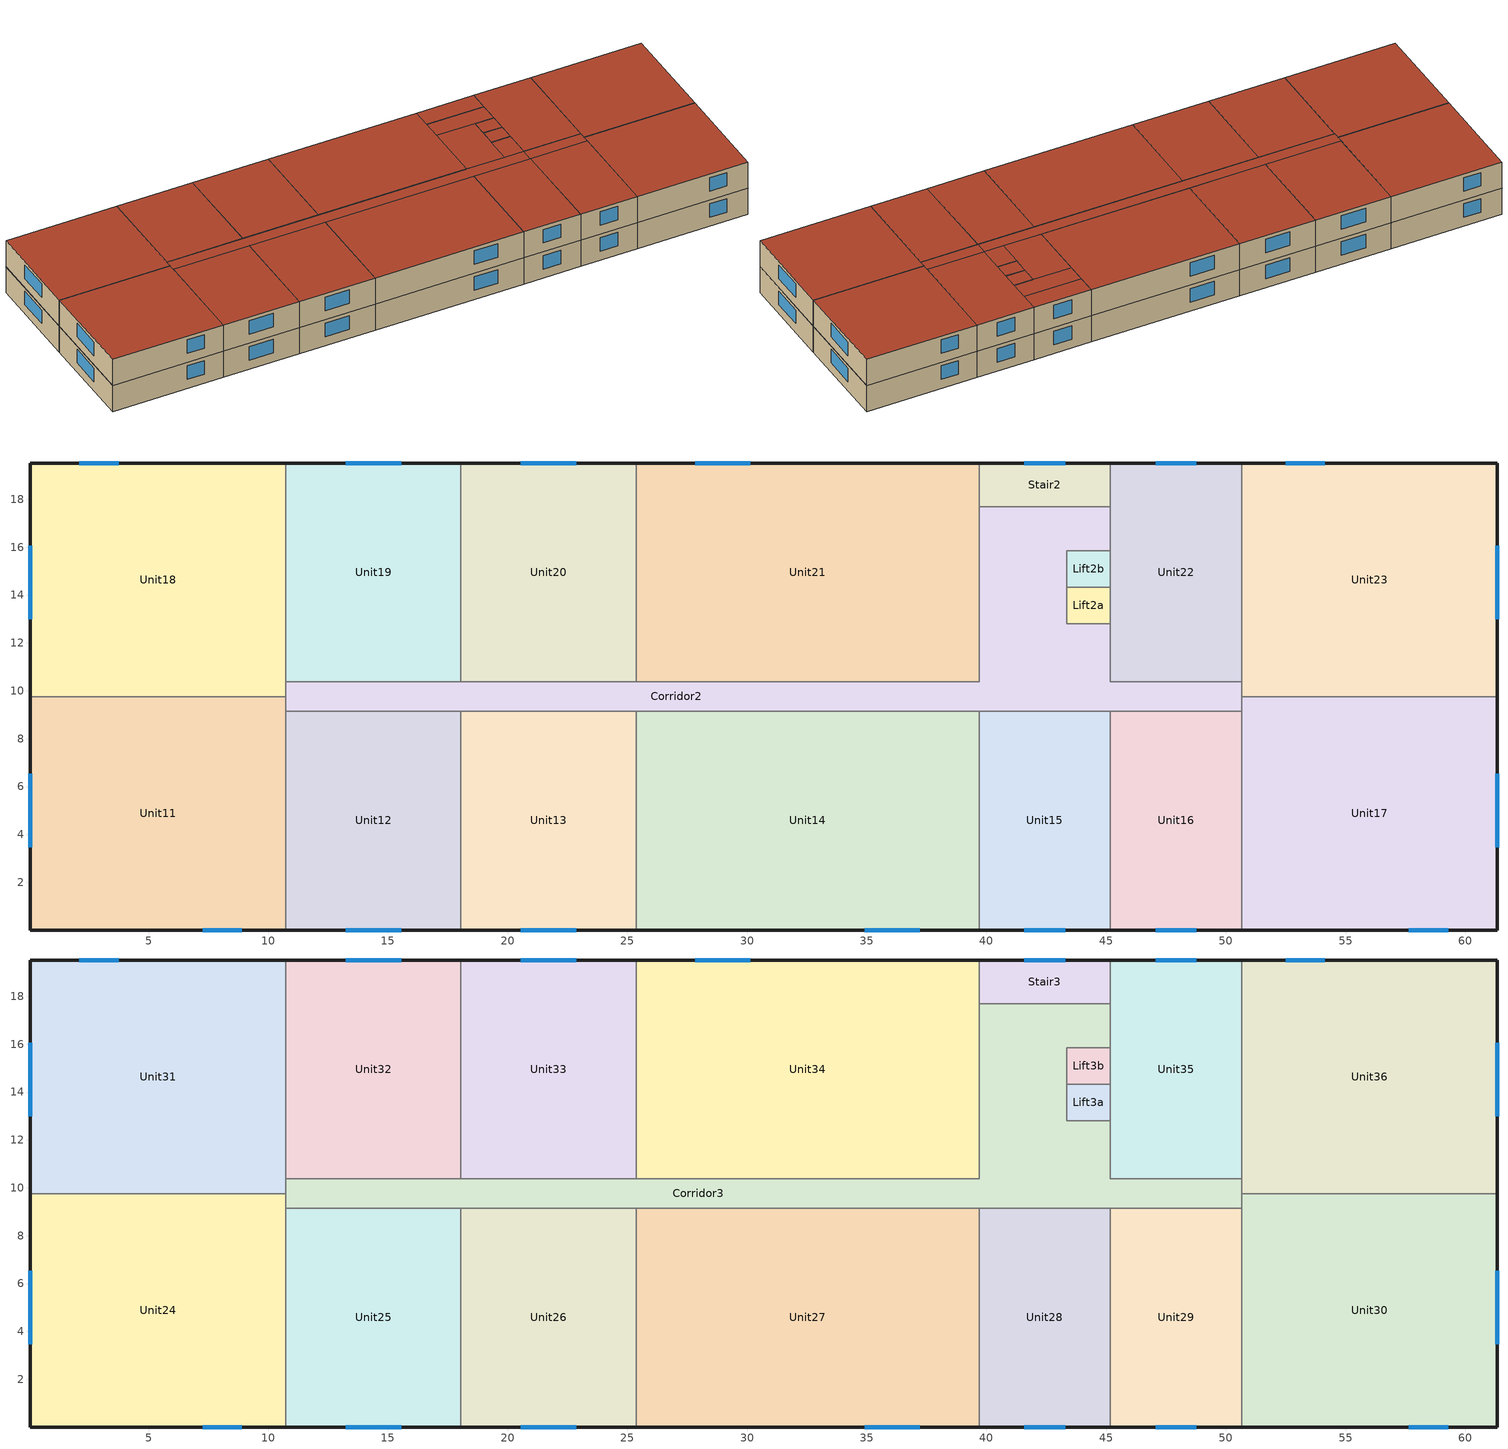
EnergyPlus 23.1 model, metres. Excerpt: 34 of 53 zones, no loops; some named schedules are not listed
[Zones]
Corridor2
 wall adiabatic (Res_Int_Wall): 45.17,12.81 43.35,12.81 43.35,14.33 43.35,15.86 45.17,15.86 z2.74:5.49
 ceiling to Corridor3 (Res_Int_Ceiling): 45.17,9.15 50.66,9.15 50.66,10.37 45.17,10.37 z5.49; 43.35,9.15 45.17,9.15 45.17,12.81 43.35,12.81 z5.49; 39.69,10.37 43.35,10.37 43.35,15.86 39.69,15.86 z5.49; 10.73,9.15 43.35,9.15 43.35,10.37 10.73,10.37 z5.49; 39.69,15.86 45.17,15.86 45.17,17.69 39.69,17.69 z5.49
Lift2a
 wall adiabatic (Res_Int_Wall): 45.17,14.33 43.35,14.33 43.35,12.81 45.17,12.81 z2.74:5.49
 ceiling to Lift3a (Res_Int_Ceiling): 43.35,12.81 45.17,12.81 45.17,14.33 43.35,14.33 z5.49
Lift2b
 wall adiabatic (Res_Int_Wall): 45.17,15.86 43.35,15.86 43.35,14.33 45.17,14.33 z2.74:5.49
 ceiling to Lift3b (Res_Int_Ceiling): 43.35,14.33 45.17,14.33 45.17,15.86 43.35,15.86 z5.49
Stair2
 wall outside (Res_Ext_Wall): 45.17,19.52 39.69,19.52 z2.74:5.49
 wall to Corridor2 (Res_Int_Wall): 39.69,17.69 45.17,17.69 z2.74:5.49
 window (Res_Ext_Win): 43.28,19.52 41.58,19.52 z3.68:5.1
 ceiling to Stair3 (Res_Int_Ceiling): 39.69,17.69 45.17,17.69 45.17,19.52 39.69,19.52 z5.49
Unit11
 wall outside (Res_Ext_Wall): 0.06,9.76 0.06,0.01 10.73,0.01 z2.74:5.49
 wall to Corridor2 (Res_Int_Wall): 10.73,9.15 10.73,9.76 z2.74:5.49
 wall adiabatic (Res_Int_Wall): 10.73,9.76 0.06,9.76 / 10.73,0.01 10.73,9.15 z2.74:5.49
 window (Res_Ext_Win): 0.06,6.52 0.06,3.46 z3.68:5.1
 window x2 (Res_Ext_Win): 7.26,0.01 8.9,0.01 z3.68:5.1
 ceiling to Unit24 (Res_Int_Ceiling): 0.06,0.01 10.73,0.01 10.73,9.76 0.06,9.76 z5.49
Unit12
 wall outside (Res_Ext_Wall): 10.73,0.01 18.05,0.01 z2.74:5.49
 wall adiabatic (Res_Int_Wall): 18.05,0.01 18.05,9.15 / 10.73,9.15 10.73,0.01 z2.74:5.49
 wall to Corridor2 (Res_Int_Wall): 18.05,9.15 10.73,9.15 z2.74:5.49
 window (Res_Ext_Win): 13.23,0.01 15.55,0.01 z3.68:5.1
 ceiling to Unit25 (Res_Int_Ceiling): 10.73,0.01 18.05,0.01 18.05,9.15 10.73,9.15 z5.49
Unit13
 wall outside (Res_Ext_Wall): 18.05,0.01 25.36,0.01 z2.74:5.49
 wall adiabatic (Res_Int_Wall): 25.36,0.01 25.36,9.15 / 18.05,9.15 18.05,0.01 z2.74:5.49
 wall to Corridor2 (Res_Int_Wall): 25.36,9.15 18.05,9.15 z2.74:5.49
 window (Res_Ext_Win): 20.54,0.01 22.86,0.01 z3.68:5.1
 ceiling to Unit26 (Res_Int_Ceiling): 18.05,0.01 25.36,0.01 25.36,9.15 18.05,9.15 z5.49
Unit14
 wall outside (Res_Ext_Wall): 25.36,0.01 39.69,0.01 z2.74:5.49
 wall adiabatic (Res_Int_Wall): 39.69,0.01 39.69,9.15 / 25.36,9.15 25.36,0.01 z2.74:5.49
 wall to Corridor2 (Res_Int_Wall): 39.69,9.15 25.36,9.15 z2.74:5.49
 window x2 (Res_Ext_Win): 34.92,0.01 37.21,0.01 z3.68:5.1
 ceiling to Unit27 (Res_Int_Ceiling): 25.36,0.01 39.69,0.01 39.69,9.15 25.36,9.15 z5.49
Unit15
 wall outside (Res_Ext_Wall): 39.69,0.01 45.17,0.01 z2.74:5.49
 wall adiabatic (Res_Int_Wall): 45.17,0.01 45.17,9.15 / 39.69,9.15 39.69,0.01 z2.74:5.49
 wall to Corridor2 (Res_Int_Wall): 45.17,9.15 39.69,9.15 z2.74:5.49
 window (Res_Ext_Win): 41.58,0.01 43.28,0.01 z3.68:5.1
 ceiling to Unit28 (Res_Int_Ceiling): 39.69,0.01 45.17,0.01 45.17,9.15 39.69,9.15 z5.49
Unit16
 wall outside (Res_Ext_Wall): 45.17,0.01 50.66,0.01 z2.74:5.49
 wall adiabatic (Res_Int_Wall): 50.66,0.01 50.66,9.15 / 45.17,9.15 45.17,0.01 z2.74:5.49
 wall to Corridor2 (Res_Int_Wall): 50.66,9.15 45.17,9.15 z2.74:5.49
 window (Res_Ext_Win): 47.06,0.01 48.77,0.01 z3.68:5.1
 ceiling to Unit29 (Res_Int_Ceiling): 45.17,0.01 50.66,0.01 50.66,9.15 45.17,9.15 z5.49
Unit17
 wall outside (Res_Ext_Wall): 50.66,0.01 61.33,0.01 61.33,9.76 z2.74:5.49
 wall adiabatic (Res_Int_Wall): 61.33,9.76 50.66,9.76 / 50.66,9.15 50.66,0.01 z2.74:5.49
 wall to Corridor2 (Res_Int_Wall): 50.66,9.76 50.66,9.15 z2.74:5.49
 window (Res_Ext_Win): 61.33,3.46 61.33,6.52 z3.68:5.1
 window x2 (Res_Ext_Win): 57.64,0.01 59.28,0.01 z3.68:5.1
 ceiling to Unit30 (Res_Int_Ceiling): 50.66,0.01 61.33,0.01 61.33,9.76 50.66,9.76 z5.49
Unit18
 wall outside (Res_Ext_Wall): 10.73,19.52 0.06,19.52 0.06,9.76 z2.74:5.49
 wall adiabatic (Res_Int_Wall): 10.73,10.37 10.73,19.52 / 0.06,9.76 10.73,9.76 z2.74:5.49
 wall to Corridor2 (Res_Int_Wall): 10.73,9.76 10.73,10.37 z2.74:5.49
 window x2 (Res_Ext_Win): 3.76,19.52 2.11,19.52 z3.68:5.1
 window (Res_Ext_Win): 0.06,16.06 0.06,13 z3.68:5.1
 ceiling to Unit31 (Res_Int_Ceiling): 0.06,9.76 10.73,9.76 10.73,19.52 0.06,19.52 z5.49
Unit19
 wall outside (Res_Ext_Wall): 18.05,19.52 10.73,19.52 z2.74:5.49
 wall adiabatic (Res_Int_Wall): 18.05,10.37 18.05,19.52 / 10.73,19.52 10.73,10.37 z2.74:5.49
 wall to Corridor2 (Res_Int_Wall): 10.73,10.37 18.05,10.37 z2.74:5.49
 window (Res_Ext_Win): 15.55,19.52 13.23,19.52 z3.68:5.1
 ceiling to Unit32 (Res_Int_Ceiling): 10.73,10.37 18.05,10.37 18.05,19.52 10.73,19.52 z5.49
Unit20
 wall outside (Res_Ext_Wall): 25.36,19.52 18.05,19.52 z2.74:5.49
 wall adiabatic (Res_Int_Wall): 25.36,10.37 25.36,19.52 / 18.05,19.52 18.05,10.37 z2.74:5.49
 wall to Corridor2 (Res_Int_Wall): 18.05,10.37 25.36,10.37 z2.74:5.49
 window (Res_Ext_Win): 22.86,19.52 20.54,19.52 z3.68:5.1
 ceiling to Unit33 (Res_Int_Ceiling): 18.05,10.37 25.36,10.37 25.36,19.52 18.05,19.52 z5.49
Unit21
 wall outside (Res_Ext_Wall): 39.69,19.52 25.36,19.52 z2.74:5.49
 wall to Corridor2 (Res_Int_Wall): 25.36,10.37 39.69,10.37 39.69,17.69 z2.74:5.49
 wall to Stair2 (Res_Int_Wall): 39.69,17.69 39.69,19.52 z2.74:5.49
 wall adiabatic (Res_Int_Wall): 25.36,19.52 25.36,10.37 z2.74:5.49
 window x2 (Res_Ext_Win): 30.13,19.52 27.84,19.52 z3.68:5.1
 ceiling to Unit34 (Res_Int_Ceiling): 25.36,10.37 39.69,10.37 39.69,19.52 25.36,19.52 z5.49
Unit22
 wall outside (Res_Ext_Wall): 50.66,19.52 45.17,19.52 z2.74:5.49
 wall adiabatic (Res_Int_Wall): 50.66,10.37 50.66,19.52 z2.74:5.49
 wall to Stair2 (Res_Int_Wall): 45.17,19.52 45.17,17.69 z2.74:5.49
 wall to Corridor2 (Res_Int_Wall): 45.17,17.69 45.17,15.86 / 45.17,12.81 45.17,10.37 50.66,10.37 z2.74:5.49
 wall to Lift2b (Res_Int_Wall): 45.17,15.86 45.17,14.33 z2.74:5.49
 wall to Lift2a (Res_Int_Wall): 45.17,14.33 45.17,12.81 z2.74:5.49
 window (Res_Ext_Win): 48.77,19.52 47.06,19.52 z3.68:5.1
 ceiling to Unit35 (Res_Int_Ceiling): 45.17,10.37 50.66,10.37 50.66,19.52 45.17,19.52 z5.49
Unit23
 wall outside (Res_Ext_Wall): 61.33,9.76 61.33,19.52 50.66,19.52 z2.74:5.49
 wall adiabatic (Res_Int_Wall): 50.66,19.52 50.66,10.37 / 50.66,9.76 61.33,9.76 z2.74:5.49
 wall to Corridor2 (Res_Int_Wall): 50.66,10.37 50.66,9.76 z2.74:5.49
 window (Res_Ext_Win): 61.33,13 61.33,16.06 z3.68:5.1
 window x2 (Res_Ext_Win): 54.14,19.52 52.49,19.52 z3.68:5.1
 ceiling to Unit36 (Res_Int_Ceiling): 50.66,9.76 61.33,9.76 61.33,19.52 50.66,19.52 z5.49
Corridor3
 wall adiabatic (Res_Int_Wall): 45.17,12.81 43.35,12.81 43.35,14.33 43.35,15.86 45.17,15.86 z5.49:8.23
 roof outside (Res_Ext_Roof_IEAD): 45.17,9.15 50.66,9.15 50.66,10.37 45.17,10.37 z8.23; 43.35,10.37 45.17,10.37 45.17,12.81 43.35,12.81 z8.23; 39.69,10.37 43.35,10.37 43.35,15.86 39.69,15.86 z8.23; 39.69,15.86 45.17,15.86 45.17,17.69 39.69,17.69 z8.23; 10.73,9.15 45.17,9.15 45.17,10.37 10.73,10.37 z8.23
Lift3a
 wall adiabatic (Res_Int_Wall): 45.17,14.33 43.35,14.33 43.35,12.81 45.17,12.81 z5.49:8.23
 roof outside (Res_Ext_Roof_IEAD): 43.35,12.81 45.17,12.81 45.17,14.33 43.35,14.33 z8.23
Lift3b
 wall adiabatic (Res_Int_Wall): 45.17,15.86 43.35,15.86 43.35,14.33 45.17,14.33 z5.49:8.23
 roof outside (Res_Ext_Roof_IEAD): 43.35,14.33 45.17,14.33 45.17,15.86 43.35,15.86 z8.23
Stair3
 wall outside (Res_Ext_Wall): 45.17,19.52 39.69,19.52 z5.49:8.23
 wall to Corridor3 (Res_Int_Wall): 39.69,17.69 45.17,17.69 z5.49:8.23
 window (Res_Ext_Win): 43.28,19.52 41.58,19.52 z6.43:7.85
 roof outside (Res_Ext_Roof_IEAD): 39.69,17.69 45.17,17.69 45.17,19.52 39.69,19.52 z8.23
Unit24
 wall outside (Res_Ext_Wall): 0.06,9.76 0.06,0.01 10.73,0.01 z5.49:8.23
 wall to Corridor3 (Res_Int_Wall): 10.73,9.15 10.73,9.76 z5.49:8.23
 wall adiabatic (Res_Int_Wall): 10.73,9.76 0.06,9.76 / 10.73,0.01 10.73,9.15 z5.49:8.23
 window (Res_Ext_Win): 0.06,6.52 0.06,3.46 z6.43:7.85
 window x2 (Res_Ext_Win): 7.26,0.01 8.9,0.01 z6.43:7.85
 roof outside (Res_Ext_Roof_IEAD): 0.06,0.01 10.73,0.01 10.73,9.76 0.06,9.76 z8.23
Unit25
 wall outside (Res_Ext_Wall): 10.73,0.01 18.05,0.01 z5.49:8.23
 wall adiabatic (Res_Int_Wall): 18.05,0.01 18.05,9.15 / 10.73,9.15 10.73,0.01 z5.49:8.23
 wall to Corridor3 (Res_Int_Wall): 18.05,9.15 10.73,9.15 z5.49:8.23
 window (Res_Ext_Win): 13.23,0.01 15.55,0.01 z6.43:7.85
 roof outside (Res_Ext_Roof_IEAD): 10.73,0.01 18.05,0.01 18.05,9.15 10.73,9.15 z8.23
Unit26
 wall outside (Res_Ext_Wall): 18.05,0.01 25.36,0.01 z5.49:8.23
 wall adiabatic (Res_Int_Wall): 25.36,0.01 25.36,9.15 / 18.05,9.15 18.05,0.01 z5.49:8.23
 wall to Corridor3 (Res_Int_Wall): 25.36,9.15 18.05,9.15 z5.49:8.23
 window (Res_Ext_Win): 20.54,0.01 22.86,0.01 z6.43:7.85
 roof outside (Res_Ext_Roof_IEAD): 18.05,0.01 25.36,0.01 25.36,9.15 18.05,9.15 z8.23
Unit27
 wall outside (Res_Ext_Wall): 25.36,0.01 39.69,0.01 z5.49:8.23
 wall adiabatic (Res_Int_Wall): 39.69,0.01 39.69,9.15 / 25.36,9.15 25.36,0.01 z5.49:8.23
 wall to Corridor3 (Res_Int_Wall): 39.69,9.15 25.36,9.15 z5.49:8.23
 window x2 (Res_Ext_Win): 34.92,0.01 37.21,0.01 z6.43:7.85
 roof outside (Res_Ext_Roof_IEAD): 25.36,0.01 39.69,0.01 39.69,9.15 25.36,9.15 z8.23
Unit28
 wall outside (Res_Ext_Wall): 39.69,0.01 45.17,0.01 z5.49:8.23
 wall adiabatic (Res_Int_Wall): 45.17,0.01 45.17,9.15 / 39.69,9.15 39.69,0.01 z5.49:8.23
 wall to Corridor3 (Res_Int_Wall): 45.17,9.15 39.69,9.15 z5.49:8.23
 window (Res_Ext_Win): 41.58,0.01 43.28,0.01 z6.43:7.85
 roof outside (Res_Ext_Roof_IEAD): 39.69,0.01 45.17,0.01 45.17,9.15 39.69,9.15 z8.23
Unit29
 wall outside (Res_Ext_Wall): 45.17,0.01 50.66,0.01 z5.49:8.23
 wall adiabatic (Res_Int_Wall): 50.66,0.01 50.66,9.15 / 45.17,9.15 45.17,0.01 z5.49:8.23
 wall to Corridor3 (Res_Int_Wall): 50.66,9.15 45.17,9.15 z5.49:8.23
 window (Res_Ext_Win): 47.06,0.01 48.77,0.01 z6.43:7.85
 roof outside (Res_Ext_Roof_IEAD): 45.17,0.01 50.66,0.01 50.66,9.15 45.17,9.15 z8.23
Unit30
 wall outside (Res_Ext_Wall): 50.66,0.01 61.33,0.01 61.33,9.76 z5.49:8.23
 wall adiabatic (Res_Int_Wall): 61.33,9.76 50.66,9.76 / 50.66,9.15 50.66,0.01 z5.49:8.23
 wall to Corridor3 (Res_Int_Wall): 50.66,9.76 50.66,9.15 z5.49:8.23
 window (Res_Ext_Win): 61.33,3.46 61.33,6.52 z6.43:7.85
 window x2 (Res_Ext_Win): 57.64,0.01 59.28,0.01 z6.43:7.85
 roof outside (Res_Ext_Roof_IEAD): 50.66,0.01 61.33,0.01 61.33,9.76 50.66,9.76 z8.23
Unit31
 wall outside (Res_Ext_Wall): 10.73,19.52 0.06,19.52 0.06,9.76 z5.49:8.23
 wall adiabatic (Res_Int_Wall): 10.73,10.37 10.73,19.52 / 0.06,9.76 10.73,9.76 z5.49:8.23
 wall to Corridor3 (Res_Int_Wall): 10.73,9.76 10.73,10.37 z5.49:8.23
 window x2 (Res_Ext_Win): 3.76,19.52 2.11,19.52 z6.43:7.85
 window (Res_Ext_Win): 0.06,16.06 0.06,13 z6.43:7.85
 roof outside (Res_Ext_Roof_IEAD): 0.06,9.76 10.73,9.76 10.73,19.52 0.06,19.52 z8.23
Unit32
 wall outside (Res_Ext_Wall): 18.05,19.52 10.73,19.52 z5.49:8.23
 wall adiabatic (Res_Int_Wall): 18.05,10.37 18.05,19.52 / 10.73,19.52 10.73,10.37 z5.49:8.23
 wall to Corridor3 (Res_Int_Wall): 10.73,10.37 18.05,10.37 z5.49:8.23
 window (Res_Ext_Win): 15.55,19.52 13.23,19.52 z6.43:7.85
 roof outside (Res_Ext_Roof_IEAD): 10.73,10.37 18.05,10.37 18.05,19.52 10.73,19.52 z8.23
Unit33
 wall outside (Res_Ext_Wall): 25.36,19.52 18.05,19.52 z5.49:8.23
 wall adiabatic (Res_Int_Wall): 25.36,10.37 25.36,19.52 / 18.05,19.52 18.05,10.37 z5.49:8.23
 wall to Corridor3 (Res_Int_Wall): 18.05,10.37 25.36,10.37 z5.49:8.23
 window (Res_Ext_Win): 22.86,19.52 20.54,19.52 z6.43:7.85
 roof outside (Res_Ext_Roof_IEAD): 18.05,10.37 25.36,10.37 25.36,19.52 18.05,19.52 z8.23
Unit34
 wall outside (Res_Ext_Wall): 39.69,19.52 25.36,19.52 z5.49:8.23
 wall to Corridor3 (Res_Int_Wall): 25.36,10.37 39.69,10.37 39.69,17.69 z5.49:8.23
 wall to Stair3 (Res_Int_Wall): 39.69,17.69 39.69,19.52 z5.49:8.23
 wall adiabatic (Res_Int_Wall): 25.36,19.52 25.36,10.37 z5.49:8.23
 window x2 (Res_Ext_Win): 30.13,19.52 27.84,19.52 z6.43:7.85
 roof outside (Res_Ext_Roof_IEAD): 25.36,10.37 39.69,10.37 39.69,19.52 25.36,19.52 z8.23
Unit35
 wall outside (Res_Ext_Wall): 50.66,19.52 45.17,19.52 z5.49:8.23
 wall adiabatic (Res_Int_Wall): 50.66,10.37 50.66,19.52 z5.49:8.23
 wall to Stair3 (Res_Int_Wall): 45.17,19.52 45.17,17.69 z5.49:8.23
 wall to Corridor3 (Res_Int_Wall): 45.17,17.69 45.17,15.86 / 45.17,12.81 45.17,10.37 50.66,10.37 z5.49:8.23
 wall to Lift3b (Res_Int_Wall): 45.17,15.86 45.17,14.33 z5.49:8.23
 wall to Lift3a (Res_Int_Wall): 45.17,14.33 45.17,12.81 z5.49:8.23
 window (Res_Ext_Win): 48.77,19.52 47.06,19.52 z6.43:7.85
 roof outside (Res_Ext_Roof_IEAD): 45.17,10.37 50.66,10.37 50.66,19.52 45.17,19.52 z8.23
Unit36
 wall outside (Res_Ext_Wall): 61.33,9.76 61.33,19.52 50.66,19.52 z5.49:8.23
 wall adiabatic (Res_Int_Wall): 50.66,19.52 50.66,10.37 / 50.66,9.76 61.33,9.76 z5.49:8.23
 wall to Corridor3 (Res_Int_Wall): 50.66,10.37 50.66,9.76 z5.49:8.23
 window (Res_Ext_Win): 61.33,13 61.33,16.06 z6.43:7.85
 window x2 (Res_Ext_Win): 54.14,19.52 52.49,19.52 z6.43:7.85
 roof outside (Res_Ext_Roof_IEAD): 50.66,9.76 61.33,9.76 61.33,19.52 50.66,19.52 z8.23
[Building]
LRMF_Corridor: North Axis {deg}=0; Terrain=Suburbs; Loads Convergence Tolerance Value {W}=0.04; Temperature Convergence Tolerance Value {deltaC}=0.4; Solar Distribution=MinimalShadowing; Maximum Number of Warmup Days=50; Minimum Number of Warmup Days=6
[Site:Location]
CA_BLUE-CANYON-AP_USA Design_Conditions: Latitude {deg}=39.28; Longitude {deg}=-120.71; Time Zone {hr}=-8; Elevation {m}=1610
[SizingPeriod:DesignDay] Month=2; Day of Month=21; Day Type=WinterDesignDay; Daily Dry-Bulb Temperature Range {deltaC}=0; Dry-Bulb Temperature Range Modifier Type=DefaultMultipliers; Barometric Pressure {Pa}=83421; Wind Speed {m/s}=2.3; Wind Direction {deg}=60; Rain Indicator=No; Snow Indicator=No; Daylight Saving Time Indicator=No; Solar Model Indicator=ASHRAEClearSky; Sky Clearness=0
Name | Maximum Dry-Bulb Temperature {C} | Humidity Condition Type | Wetbulb or DewPoint at Maximum Dry-Bulb {C}
CA_BLUE-CANYON-AP Ann Htg 99.6% Condns DB | -6.2 | Wetbulb | -6.2
CA_BLUE-CANYON-AP Ann Htg 99% Condns DB | -4.7 | Wetbulb | -4.7
CA_BLUE-CANYON-AP Ann Hum_n 99.6% Condns DP=>MCDB | 4.9 | Dewpoint | -20.9
CA_BLUE-CANYON-AP Ann Hum_n 99% Condns DP=>MCDB | 4.8 | Dewpoint | -18
[Site:GroundTemperature:FCfactorMethod]
January Ground Temperature {C}=19.75; February Ground Temperature {C}=19.75; March Ground Temperature {C}=19.8; April Ground Temperature {C}=19.83; May Ground Temperature {C}=19.9; June Ground Temperature {C}=19.95; July Ground Temperature {C}=21.68; August Ground Temperature {C}=21.82; September Ground Temperature {C}=20.13; October Ground Temperature {C}=19.94; November Ground Temperature {C}=19.89; December Ground Temperature {C}=19.78
[Site:WaterMainsTemperature]
Calculation Method=Schedule; Temperature Schedule=WaterMainCZ16
[Material]
Name | Roughness | Thickness {m} | Conductivity {W/m-K} | Density {kg/m3} | Specific Heat {J/kg-K} | Thermal Absorptance | Solar Absorptance | Visible Absorptance
Carpet_n_pad | MediumSmooth | 0.0254001 | 0.0601314 | 32.0369 | 836.8 | 0.9 | 0.7 | 0.7
Drywall_1/2in | MediumSmooth | 0.0127 | 0.16009 | 800.923 | 1087.84
F08 Metal surface | Smooth | 0.0008 | 45.28 | 7824 | 500
OSB_7/16in | MediumSmooth | 0.0111125 | 0.1163 | 544.627 | 1213.36
Plywood_3/4in | Rough | 0.01905 | 0.115458 | 544.68 | 674.54 | 0.9 | 0.7 | 0.7
cement_stucco | MediumSmooth | 0.01905 | 0.721 | 1865.58 | 878.64
wall_consol_layer | Rough | 0.0889 | 0.0449209 | 120.801 | 1036.26
roof_IEAD | Rough | 0.1397 | 0.0566583 | 41.9286 | 776.251
ceil_consol_layer | Rough | 0.000254 | 12.9895 | 55.074 | 916.9311
[Material:AirGap]
Air_4_in_vert: Thermal Resistance {m2-K/W}=0.158499
[WindowMaterial:SimpleGlazingSystem]
Glass: U-Factor {W/m2-K}=4.59632; Solar Heat Gain Coefficient=0.4; Visible Transmittance=0.44
[Construction]
Res_Ext_Wall: cement_stucco, OSB_7/16in, wall_consol_layer, Drywall_1/2in
Res_Ext_Win: Glass
Res_Int_Ceiling: Carpet_n_pad, Plywood_3/4in, ceil_consol_layer, Drywall_1/2in
Res_Int_Wall: Drywall_1/2in, Air_4_in_vert, Drywall_1/2in
Res_Ext_Roof_IEAD: roof_IEAD, F08 Metal surface
[Zone] Type=1; Multiplier=1; Ceiling Height {m}=Autocalculate; Volume {m3}=Autocalculate; Floor Area {m2}=Autocalculate; Part of Total Floor Area=Yes
Corridor2; Corridor3; Lift2a; Lift2b; Lift3a; Lift3b; Stair2; Stair3; Unit11; Unit12; Unit13; Unit14; Unit15; Unit16; Unit17; Unit18; Unit19; Unit20; Unit21; Unit22; Unit23; Unit24; Unit25; Unit26; Unit27; Unit28; Unit29; Unit30; Unit31; Unit32; Unit33; Unit34; Unit35; Unit36
[SurfaceProperty:OtherSideCoefficients] Combined Convective/Radiative Film Coefficient {W/m2-K}=0; Constant Temperature {C}=1; Constant Temperature Coefficient=1; External Dry-Bulb Temperature Coefficient=0; Ground Temperature Coefficient=0; Wind Speed Coefficient=0; Zone Air Temperature Coefficient=0; Sinusoidal Variation of Constant Temperature Coefficient=No; Period of Sinusoidal Variation {hr}=24
Name | Constant Temperature Schedule
surfPropOthSdCoefSlabAverage | scheduleOSCSlabAverageSurfaceTemp
surfPropOthSdCoefSlabCore | scheduleOSCSlabCoreTemp
surfPropOthSdCoefSlabPerimeter | scheduleOSCSlabPerimeterTemp
[People] Number of People Schedule=Activity_Schedule; Fraction Radiant=0.3; Sensible Heat Fraction=Autocalculate; Activity Level Schedule=activity_sch_level; Enable ASHRAE 55 Comfort Warnings=No; Mean Radiant Temperature Calculation Type=ZoneAveraged
Name | Zone or ZoneList or Space or SpaceList | Number of People Calculation Method | People per Floor Area {person/m2} | Number of People
People Lift2a | Lift2a | People/Area | 0.0229
People Lift2b | Lift2b | People/Area | 0.0229
People Lift3a | Lift3a | People/Area | 0.0229
People Lift3b | Lift3b | People/Area | 0.0229
People Unit11 | Unit11 | People |  | 2.55
People Unit12 | Unit12 | People |  | 2.15
People Unit13 | Unit13 | People |  | 2.15
People Unit14 | Unit14 | People |  | 2.95
People Unit15 | Unit15 | People |  | 1.75
People Unit16 | Unit16 | People |  | 1.75
People Unit17 | Unit17 | People |  | 2.55
People Unit18 | Unit18 | People |  | 2.15
People Unit19 | Unit19 | People |  | 2.15
People Unit20 | Unit20 | People |  | 2.15
People Unit21 | Unit21 | People |  | 2.95
People Unit22 | Unit22 | People |  | 1.75
People Unit23 | Unit23 | People |  | 2.55
People Unit24 | Unit24 | People |  | 2.55
People Unit25 | Unit25 | People |  | 2.15
People Unit26 | Unit26 | People |  | 2.15
People Unit27 | Unit27 | People |  | 2.95
People Unit28 | Unit28 | People |  | 1.75
People Unit29 | Unit29 | People |  | 1.75
People Unit30 | Unit30 | People |  | 2.55
People Unit31 | Unit31 | People |  | 2.55
People Unit32 | Unit32 | People |  | 2.15
People Unit33 | Unit33 | People |  | 2.15
People Unit34 | Unit34 | People |  | 2.95
People Unit35 | Unit35 | People |  | 1.75
People Unit36 | Unit36 | People |  | 2.55
[Lights] Schedule=InteriorLighting; Design Level Calculation Method=Watts/Area; Return Air Fraction=0; Fraction Radiant=0.6; Fraction Visible=0.2; Fraction Replaceable=1
Name | Zone or ZoneList or Space or SpaceList | Watts per Zone Floor Area {W/m2}
Lift2a General lighting | Lift2a | 11.8403
Lift2b General lighting | Lift2b | 11.8403
Lift3a General lighting | Lift3a | 11.8403
Lift3b General lighting | Lift3b | 11.8403
Unit11 General lighting | Unit11 | 2
Unit12 General lighting | Unit12 | 2
Unit13 General lighting | Unit13 | 2
Unit14 General lighting | Unit14 | 2
Unit15 General lighting | Unit15 | 2
Unit16 General lighting | Unit16 | 2
Unit17 General lighting | Unit17 | 2
Unit18 General lighting | Unit18 | 2
Unit19 General lighting | Unit19 | 2
Unit20 General lighting | Unit20 | 2
Unit21 General lighting | Unit21 | 2
Unit22 General lighting | Unit22 | 2
Unit23 General lighting | Unit23 | 2
Unit24 General lighting | Unit24 | 2
Unit25 General lighting | Unit25 | 2
Unit26 General lighting | Unit26 | 2
Unit27 General lighting | Unit27 | 2
Unit28 General lighting | Unit28 | 2
Unit29 General lighting | Unit29 | 2
Unit30 General lighting | Unit30 | 2
Unit31 General lighting | Unit31 | 2
Unit32 General lighting | Unit32 | 2
Unit33 General lighting | Unit33 | 2
Unit34 General lighting | Unit34 | 2
Unit35 General lighting | Unit35 | 2
Unit36 General lighting | Unit36 | 2
[ElectricEquipment]
Name | Zone or ZoneList or Space or SpaceList | Schedule | Design Level Calculation Method | Design Level {W} | Fraction Latent | Fraction Radiant | Fraction Lost | Watts per Zone Floor Area {W/m2}
Clotheswasher_Unit11 | Unit11 | ClothesWasher | EquipmentLevel | 6.768 | 0 | 0.8 | 0.2
Clotheswasher_Unit12 | Unit12 | ClothesWasher | EquipmentLevel | 6.768 | 0 | 0.8 | 0.2
Clotheswasher_Unit13 | Unit13 | ClothesWasher | EquipmentLevel | 6.768 | 0 | 0.8 | 0.2
Clotheswasher_Unit14 | Unit14 | ClothesWasher | EquipmentLevel | 6.768 | 0 | 0.8 | 0.2
Clotheswasher_Unit15 | Unit15 | ClothesWasher | EquipmentLevel | 6.768 | 0 | 0.8 | 0.2
Clotheswasher_Unit16 | Unit16 | ClothesWasher | EquipmentLevel | 6.768 | 0 | 0.8 | 0.2
Clotheswasher_Unit17 | Unit17 | ClothesWasher | EquipmentLevel | 6.768 | 0 | 0.8 | 0.2
Clotheswasher_Unit18 | Unit18 | ClothesWasher | EquipmentLevel | 6.768 | 0 | 0.8 | 0.2
Clotheswasher_Unit19 | Unit19 | ClothesWasher | EquipmentLevel | 6.768 | 0 | 0.8 | 0.2
Clotheswasher_Unit20 | Unit20 | ClothesWasher | EquipmentLevel | 6.768 | 0 | 0.8 | 0.2
Clotheswasher_Unit21 | Unit21 | ClothesWasher | EquipmentLevel | 6.768 | 0 | 0.8 | 0.2
Clotheswasher_Unit22 | Unit22 | ClothesWasher | EquipmentLevel | 6.768 | 0 | 0.8 | 0.2
Clotheswasher_Unit23 | Unit23 | ClothesWasher | EquipmentLevel | 6.768 | 0 | 0.8 | 0.2
Clotheswasher_Unit24 | Unit24 | ClothesWasher | EquipmentLevel | 6.768 | 0 | 0.8 | 0.2
Clotheswasher_Unit25 | Unit25 | ClothesWasher | EquipmentLevel | 6.768 | 0 | 0.8 | 0.2
Clotheswasher_Unit26 | Unit26 | ClothesWasher | EquipmentLevel | 6.768 | 0 | 0.8 | 0.2
Clotheswasher_Unit27 | Unit27 | ClothesWasher | EquipmentLevel | 6.768 | 0 | 0.8 | 0.2
Clotheswasher_Unit28 | Unit28 | ClothesWasher | EquipmentLevel | 6.768 | 0 | 0.8 | 0.2
Clotheswasher_Unit29 | Unit29 | ClothesWasher | EquipmentLevel | 6.768 | 0 | 0.8 | 0.2
Clotheswasher_Unit30 | Unit30 | ClothesWasher | EquipmentLevel | 6.768 | 0 | 0.8 | 0.2
Clotheswasher_Unit31 | Unit31 | ClothesWasher | EquipmentLevel | 6.768 | 0 | 0.8 | 0.2
Clotheswasher_Unit32 | Unit32 | ClothesWasher | EquipmentLevel | 6.768 | 0 | 0.8 | 0.2
Clotheswasher_Unit33 | Unit33 | ClothesWasher | EquipmentLevel | 6.768 | 0 | 0.8 | 0.2
Clotheswasher_Unit34 | Unit34 | ClothesWasher | EquipmentLevel | 6.768 | 0 | 0.8 | 0.2
Clotheswasher_Unit35 | Unit35 | ClothesWasher | EquipmentLevel | 6.768 | 0 | 0.8 | 0.2
Clotheswasher_Unit36 | Unit36 | ClothesWasher | EquipmentLevel | 6.768 | 0 | 0.8 | 0.2
IECC_Adj_Unit11 | Unit11 | MiscPlugLoad | Watts/Area |  | 0.062439 | 0.411909 | 0.251045 | 0
IECC_Adj_Unit12 | Unit12 | MiscPlugLoad | Watts/Area |  | 0.062439 | 0.411909 | 0.251045 | 0
IECC_Adj_Unit13 | Unit13 | MiscPlugLoad | Watts/Area |  | 0.062439 | 0.411909 | 0.251045 | 0
IECC_Adj_Unit14 | Unit14 | MiscPlugLoad | Watts/Area |  | 0.062439 | 0.411909 | 0.251045 | 0
IECC_Adj_Unit15 | Unit15 | MiscPlugLoad | Watts/Area |  | 0.062439 | 0.411909 | 0.251045 | 0
IECC_Adj_Unit16 | Unit16 | MiscPlugLoad | Watts/Area |  | 0.062439 | 0.411909 | 0.251045 | 0
IECC_Adj_Unit17 | Unit17 | MiscPlugLoad | Watts/Area |  | 0.062439 | 0.411909 | 0.251045 | 0
IECC_Adj_Unit18 | Unit18 | MiscPlugLoad | Watts/Area |  | 0.062439 | 0.411909 | 0.251045 | 0
IECC_Adj_Unit19 | Unit19 | MiscPlugLoad | Watts/Area |  | 0.062439 | 0.411909 | 0.251045 | 0
IECC_Adj_Unit20 | Unit20 | MiscPlugLoad | Watts/Area |  | 0.062439 | 0.411909 | 0.251045 | 0
IECC_Adj_Unit21 | Unit21 | MiscPlugLoad | Watts/Area |  | 0.062439 | 0.411909 | 0.251045 | 0
IECC_Adj_Unit22 | Unit22 | MiscPlugLoad | Watts/Area |  | 0.062439 | 0.411909 | 0.251045 | 0
IECC_Adj_Unit23 | Unit23 | MiscPlugLoad | Watts/Area |  | 0.062439 | 0.411909 | 0.251045 | 0
IECC_Adj_Unit24 | Unit24 | MiscPlugLoad | Watts/Area |  | 0.062439 | 0.411909 | 0.251045 | 0
IECC_Adj_Unit25 | Unit25 | MiscPlugLoad | Watts/Area |  | 0.062439 | 0.411909 | 0.251045 | 0
IECC_Adj_Unit26 | Unit26 | MiscPlugLoad | Watts/Area |  | 0.062439 | 0.411909 | 0.251045 | 0
IECC_Adj_Unit27 | Unit27 | MiscPlugLoad | Watts/Area |  | 0.062439 | 0.411909 | 0.251045 | 0
IECC_Adj_Unit28 | Unit28 | MiscPlugLoad | Watts/Area |  | 0.062439 | 0.411909 | 0.251045 | 0
IECC_Adj_Unit29 | Unit29 | MiscPlugLoad | Watts/Area |  | 0.062439 | 0.411909 | 0.251045 | 0
IECC_Adj_Unit30 | Unit30 | MiscPlugLoad | Watts/Area |  | 0.062439 | 0.411909 | 0.251045 | 0
IECC_Adj_Unit31 | Unit31 | MiscPlugLoad | Watts/Area |  | 0.062439 | 0.411909 | 0.251045 | 0
IECC_Adj_Unit32 | Unit32 | MiscPlugLoad | Watts/Area |  | 0.062439 | 0.411909 | 0.251045 | 0
IECC_Adj_Unit33 | Unit33 | MiscPlugLoad | Watts/Area |  | 0.062439 | 0.411909 | 0.251045 | 0
IECC_Adj_Unit34 | Unit34 | MiscPlugLoad | Watts/Area |  | 0.062439 | 0.411909 | 0.251045 | 0
IECC_Adj_Unit35 | Unit35 | MiscPlugLoad | Watts/Area |  | 0.062439 | 0.411909 | 0.251045 | 0
IECC_Adj_Unit36 | Unit36 | MiscPlugLoad | Watts/Area |  | 0.062439 | 0.411909 | 0.251045 | 0
Refrigerator_Unit11 | Unit11 | Refrigerator | EquipmentLevel | 131.8 | 0 | 1 | 0
Refrigerator_Unit12 | Unit12 | Refrigerator | EquipmentLevel | 131.8 | 0 | 1 | 0
Refrigerator_Unit13 | Unit13 | Refrigerator | EquipmentLevel | 131.8 | 0 | 1 | 0
Refrigerator_Unit14 | Unit14 | Refrigerator | EquipmentLevel | 131.8 | 0 | 1 | 0
Refrigerator_Unit15 | Unit15 | Refrigerator | EquipmentLevel | 131.8 | 0 | 1 | 0
Refrigerator_Unit16 | Unit16 | Refrigerator | EquipmentLevel | 131.8 | 0 | 1 | 0
Refrigerator_Unit17 | Unit17 | Refrigerator | EquipmentLevel | 131.8 | 0 | 1 | 0
Refrigerator_Unit18 | Unit18 | Refrigerator | EquipmentLevel | 131.8 | 0 | 1 | 0
Refrigerator_Unit19 | Unit19 | Refrigerator | EquipmentLevel | 131.8 | 0 | 1 | 0
Refrigerator_Unit20 | Unit20 | Refrigerator | EquipmentLevel | 131.8 | 0 | 1 | 0
Refrigerator_Unit21 | Unit21 | Refrigerator | EquipmentLevel | 131.8 | 0 | 1 | 0
Refrigerator_Unit22 | Unit22 | Refrigerator | EquipmentLevel | 131.8 | 0 | 1 | 0
Refrigerator_Unit23 | Unit23 | Refrigerator | EquipmentLevel | 131.8 | 0 | 1 | 0
Refrigerator_Unit24 | Unit24 | Refrigerator | EquipmentLevel | 131.8 | 0 | 1 | 0
Refrigerator_Unit25 | Unit25 | Refrigerator | EquipmentLevel | 131.8 | 0 | 1 | 0
Refrigerator_Unit26 | Unit26 | Refrigerator | EquipmentLevel | 131.8 | 0 | 1 | 0
Refrigerator_Unit27 | Unit27 | Refrigerator | EquipmentLevel | 131.8 | 0 | 1 | 0
Refrigerator_Unit28 | Unit28 | Refrigerator | EquipmentLevel | 131.8 | 0 | 1 | 0
Refrigerator_Unit29 | Unit29 | Refrigerator | EquipmentLevel | 131.8 | 0 | 1 | 0
Refrigerator_Unit30 | Unit30 | Refrigerator | EquipmentLevel | 131.8 | 0 | 1 | 0
Refrigerator_Unit31 | Unit31 | Refrigerator | EquipmentLevel | 131.8 | 0 | 1 | 0
Refrigerator_Unit32 | Unit32 | Refrigerator | EquipmentLevel | 131.8 | 0 | 1 | 0
Refrigerator_Unit33 | Unit33 | Refrigerator | EquipmentLevel | 131.8 | 0 | 1 | 0
Refrigerator_Unit34 | Unit34 | Refrigerator | EquipmentLevel | 131.8 | 0 | 1 | 0
Refrigerator_Unit35 | Unit35 | Refrigerator | EquipmentLevel | 131.8 | 0 | 1 | 0
Refrigerator_Unit36 | Unit36 | Refrigerator | EquipmentLevel | 131.8 | 0 | 1 | 0
Television_Unit11 | Unit11 | InteriorLighting | EquipmentLevel | 77.748 | 0 | 1 | 0
Television_Unit12 | Unit12 | InteriorLighting | EquipmentLevel | 77.748 | 0 | 1 | 0
Television_Unit13 | Unit13 | InteriorLighting | EquipmentLevel | 77.748 | 0 | 1 | 0
Television_Unit14 | Unit14 | InteriorLighting | EquipmentLevel | 77.748 | 0 | 1 | 0
Television_Unit15 | Unit15 | InteriorLighting | EquipmentLevel | 77.748 | 0 | 1 | 0
Television_Unit16 | Unit16 | InteriorLighting | EquipmentLevel | 77.748 | 0 | 1 | 0
Television_Unit17 | Unit17 | InteriorLighting | EquipmentLevel | 77.748 | 0 | 1 | 0
Television_Unit18 | Unit18 | InteriorLighting | EquipmentLevel | 77.748 | 0 | 1 | 0
Television_Unit19 | Unit19 | InteriorLighting | EquipmentLevel | 77.748 | 0 | 1 | 0
Television_Unit20 | Unit20 | InteriorLighting | EquipmentLevel | 77.748 | 0 | 1 | 0
Television_Unit21 | Unit21 | InteriorLighting | EquipmentLevel | 77.748 | 0 | 1 | 0
Television_Unit22 | Unit22 | InteriorLighting | EquipmentLevel | 77.748 | 0 | 1 | 0
Television_Unit23 | Unit23 | InteriorLighting | EquipmentLevel | 77.748 | 0 | 1 | 0
Television_Unit24 | Unit24 | InteriorLighting | EquipmentLevel | 77.748 | 0 | 1 | 0
Television_Unit25 | Unit25 | InteriorLighting | EquipmentLevel | 77.748 | 0 | 1 | 0
Television_Unit26 | Unit26 | InteriorLighting | EquipmentLevel | 77.748 | 0 | 1 | 0
Television_Unit27 | Unit27 | InteriorLighting | EquipmentLevel | 77.748 | 0 | 1 | 0
Television_Unit28 | Unit28 | InteriorLighting | EquipmentLevel | 77.748 | 0 | 1 | 0
Television_Unit29 | Unit29 | InteriorLighting | EquipmentLevel | 77.748 | 0 | 1 | 0
Television_Unit30 | Unit30 | InteriorLighting | EquipmentLevel | 77.748 | 0 | 1 | 0
Television_Unit31 | Unit31 | InteriorLighting | EquipmentLevel | 77.748 | 0 | 1 | 0
Television_Unit32 | Unit32 | InteriorLighting | EquipmentLevel | 77.748 | 0 | 1 | 0
Television_Unit33 | Unit33 | InteriorLighting | EquipmentLevel | 77.748 | 0 | 1 | 0
Television_Unit34 | Unit34 | InteriorLighting | EquipmentLevel | 77.748 | 0 | 1 | 0
Television_Unit35 | Unit35 | InteriorLighting | EquipmentLevel | 77.748 | 0 | 1 | 0
Television_Unit36 | Unit36 | InteriorLighting | EquipmentLevel | 77.748 | 0 | 1 | 0
dishwasher_unit11 | Unit11 | DishWasher | EquipmentLevel | 16.8 | 0.15 | 0.6 | 0.25
dishwasher_unit12 | Unit12 | DishWasher | EquipmentLevel | 16.8 | 0.15 | 0.6 | 0.25
dishwasher_unit13 | Unit13 | DishWasher | EquipmentLevel | 16.8 | 0.15 | 0.6 | 0.25
dishwasher_unit14 | Unit14 | DishWasher | EquipmentLevel | 16.8 | 0.15 | 0.6 | 0.25
dishwasher_unit15 | Unit15 | DishWasher | EquipmentLevel | 16.8 | 0.15 | 0.6 | 0.25
dishwasher_unit16 | Unit16 | DishWasher | EquipmentLevel | 16.8 | 0.15 | 0.6 | 0.25
dishwasher_unit17 | Unit17 | DishWasher | EquipmentLevel | 16.8 | 0.15 | 0.6 | 0.25
dishwasher_unit18 | Unit18 | DishWasher | EquipmentLevel | 16.8 | 0.15 | 0.6 | 0.25
dishwasher_unit19 | Unit19 | DishWasher | EquipmentLevel | 16.8 | 0.15 | 0.6 | 0.25
dishwasher_unit20 | Unit20 | DishWasher | EquipmentLevel | 16.8 | 0.15 | 0.6 | 0.25
dishwasher_unit21 | Unit21 | DishWasher | EquipmentLevel | 16.8 | 0.15 | 0.6 | 0.25
dishwasher_unit22 | Unit22 | DishWasher | EquipmentLevel | 16.8 | 0.15 | 0.6 | 0.25
dishwasher_unit23 | Unit23 | DishWasher | EquipmentLevel | 16.8 | 0.15 | 0.6 | 0.25
dishwasher_unit24 | Unit24 | DishWasher | EquipmentLevel | 16.8 | 0.15 | 0.6 | 0.25
dishwasher_unit25 | Unit25 | DishWasher | EquipmentLevel | 16.8 | 0.15 | 0.6 | 0.25
dishwasher_unit26 | Unit26 | DishWasher | EquipmentLevel | 16.8 | 0.15 | 0.6 | 0.25
dishwasher_unit27 | Unit27 | DishWasher | EquipmentLevel | 16.8 | 0.15 | 0.6 | 0.25
dishwasher_unit28 | Unit28 | DishWasher | EquipmentLevel | 16.8 | 0.15 | 0.6 | 0.25
dishwasher_unit29 | Unit29 | DishWasher | EquipmentLevel | 16.8 | 0.15 | 0.6 | 0.25
dishwasher_unit30 | Unit30 | DishWasher | EquipmentLevel | 16.8 | 0.15 | 0.6 | 0.25
dishwasher_unit31 | Unit31 | DishWasher | EquipmentLevel | 16.8 | 0.15 | 0.6 | 0.25
dishwasher_unit32 | Unit32 | DishWasher | EquipmentLevel | 16.8 | 0.15 | 0.6 | 0.25
dishwasher_unit33 | Unit33 | DishWasher | EquipmentLevel | 16.8 | 0.15 | 0.6 | 0.25
dishwasher_unit34 | Unit34 | DishWasher | EquipmentLevel | 16.8 | 0.15 | 0.6 | 0.25
dishwasher_unit35 | Unit35 | DishWasher | EquipmentLevel | 16.8 | 0.15 | 0.6 | 0.25
dishwasher_unit36 | Unit36 | DishWasher | EquipmentLevel | 16.8 | 0.15 | 0.6 | 0.25
electric_dryer_Unit11 | Unit11 | ClothesDryer | EquipmentLevel | 19.026 | 0.05 | 0.15 | 0.8
electric_dryer_Unit12 | Unit12 | ClothesDryer | EquipmentLevel | 19.026 | 0.05 | 0.15 | 0.8
electric_dryer_Unit13 | Unit13 | ClothesDryer | EquipmentLevel | 19.026 | 0.05 | 0.15 | 0.8
electric_dryer_Unit14 | Unit14 | ClothesDryer | EquipmentLevel | 19.026 | 0.05 | 0.15 | 0.8
electric_dryer_Unit15 | Unit15 | ClothesDryer | EquipmentLevel | 19.026 | 0.05 | 0.15 | 0.8
electric_dryer_Unit16 | Unit16 | ClothesDryer | EquipmentLevel | 19.026 | 0.05 | 0.15 | 0.8
electric_dryer_Unit17 | Unit17 | ClothesDryer | EquipmentLevel | 19.026 | 0.05 | 0.15 | 0.8
electric_dryer_Unit18 | Unit18 | ClothesDryer | EquipmentLevel | 19.026 | 0.05 | 0.15 | 0.8
electric_dryer_Unit19 | Unit19 | ClothesDryer | EquipmentLevel | 19.026 | 0.05 | 0.15 | 0.8
electric_dryer_Unit20 | Unit20 | ClothesDryer | EquipmentLevel | 19.026 | 0.05 | 0.15 | 0.8
electric_dryer_Unit21 | Unit21 | ClothesDryer | EquipmentLevel | 19.026 | 0.05 | 0.15 | 0.8
electric_dryer_Unit22 | Unit22 | ClothesDryer | EquipmentLevel | 19.026 | 0.05 | 0.15 | 0.8
electric_dryer_Unit23 | Unit23 | ClothesDryer | EquipmentLevel | 19.026 | 0.05 | 0.15 | 0.8
electric_dryer_Unit24 | Unit24 | ClothesDryer | EquipmentLevel | 19.026 | 0.05 | 0.15 | 0.8
electric_dryer_Unit25 | Unit25 | ClothesDryer | EquipmentLevel | 19.026 | 0.05 | 0.15 | 0.8
electric_dryer_Unit26 | Unit26 | ClothesDryer | EquipmentLevel | 19.026 | 0.05 | 0.15 | 0.8
electric_dryer_Unit27 | Unit27 | ClothesDryer | EquipmentLevel | 19.026 | 0.05 | 0.15 | 0.8
electric_dryer_Unit28 | Unit28 | ClothesDryer | EquipmentLevel | 19.026 | 0.05 | 0.15 | 0.8
electric_dryer_Unit29 | Unit29 | ClothesDryer | EquipmentLevel | 19.026 | 0.05 | 0.15 | 0.8
electric_dryer_Unit30 | Unit30 | ClothesDryer | EquipmentLevel | 19.026 | 0.05 | 0.15 | 0.8
electric_dryer_Unit31 | Unit31 | ClothesDryer | EquipmentLevel | 19.026 | 0.05 | 0.15 | 0.8
electric_dryer_Unit32 | Unit32 | ClothesDryer | EquipmentLevel | 19.026 | 0.05 | 0.15 | 0.8
electric_dryer_Unit33 | Unit33 | ClothesDryer | EquipmentLevel | 19.026 | 0.05 | 0.15 | 0.8
electric_dryer_Unit34 | Unit34 | ClothesDryer | EquipmentLevel | 19.026 | 0.05 | 0.15 | 0.8
electric_dryer_Unit35 | Unit35 | ClothesDryer | EquipmentLevel | 19.026 | 0.05 | 0.15 | 0.8
electric_dryer_Unit36 | Unit36 | ClothesDryer | EquipmentLevel | 19.026 | 0.05 | 0.15 | 0.8
electric_mels_Unit11 | Unit11 | MiscPlugLoad | EquipmentLevel | 283.678 | 0.06 | 0.69 | 0.25
electric_mels_Unit12 | Unit12 | MiscPlugLoad | EquipmentLevel | 283.678 | 0.06 | 0.69 | 0.25
electric_mels_Unit13 | Unit13 | MiscPlugLoad | EquipmentLevel | 283.678 | 0.06 | 0.69 | 0.25
electric_mels_Unit14 | Unit14 | MiscPlugLoad | EquipmentLevel | 283.678 | 0.06 | 0.69 | 0.25
electric_mels_Unit15 | Unit15 | MiscPlugLoad | EquipmentLevel | 283.678 | 0.06 | 0.69 | 0.25
electric_mels_Unit16 | Unit16 | MiscPlugLoad | EquipmentLevel | 283.678 | 0.06 | 0.69 | 0.25
electric_mels_Unit17 | Unit17 | MiscPlugLoad | EquipmentLevel | 283.678 | 0.06 | 0.69 | 0.25
electric_mels_Unit18 | Unit18 | MiscPlugLoad | EquipmentLevel | 283.678 | 0.06 | 0.69 | 0.25
electric_mels_Unit19 | Unit19 | MiscPlugLoad | EquipmentLevel | 283.678 | 0.06 | 0.69 | 0.25
electric_mels_Unit20 | Unit20 | MiscPlugLoad | EquipmentLevel | 283.678 | 0.06 | 0.69 | 0.25
electric_mels_Unit21 | Unit21 | MiscPlugLoad | EquipmentLevel | 283.678 | 0.06 | 0.69 | 0.25
electric_mels_Unit22 | Unit22 | MiscPlugLoad | EquipmentLevel | 283.678 | 0.06 | 0.69 | 0.25
electric_mels_Unit23 | Unit23 | MiscPlugLoad | EquipmentLevel | 283.678 | 0.06 | 0.69 | 0.25
electric_mels_Unit24 | Unit24 | MiscPlugLoad | EquipmentLevel | 283.678 | 0.06 | 0.69 | 0.25
electric_mels_Unit25 | Unit25 | MiscPlugLoad | EquipmentLevel | 283.678 | 0.06 | 0.69 | 0.25
electric_mels_Unit26 | Unit26 | MiscPlugLoad | EquipmentLevel | 283.678 | 0.06 | 0.69 | 0.25
electric_mels_Unit27 | Unit27 | MiscPlugLoad | EquipmentLevel | 283.678 | 0.06 | 0.69 | 0.25
electric_mels_Unit28 | Unit28 | MiscPlugLoad | EquipmentLevel | 283.678 | 0.06 | 0.69 | 0.25
electric_mels_Unit29 | Unit29 | MiscPlugLoad | EquipmentLevel | 283.678 | 0.06 | 0.69 | 0.25
electric_mels_Unit30 | Unit30 | MiscPlugLoad | EquipmentLevel | 283.678 | 0.06 | 0.69 | 0.25
electric_mels_Unit31 | Unit31 | MiscPlugLoad | EquipmentLevel | 283.678 | 0.06 | 0.69 | 0.25
electric_mels_Unit32 | Unit32 | MiscPlugLoad | EquipmentLevel | 283.678 | 0.06 | 0.69 | 0.25
electric_mels_Unit33 | Unit33 | MiscPlugLoad | EquipmentLevel | 283.678 | 0.06 | 0.69 | 0.25
electric_mels_Unit34 | Unit34 | MiscPlugLoad | EquipmentLevel | 283.678 | 0.06 | 0.69 | 0.25
electric_mels_Unit35 | Unit35 | MiscPlugLoad | EquipmentLevel | 283.678 | 0.06 | 0.69 | 0.25
electric_mels_Unit36 | Unit36 | MiscPlugLoad | EquipmentLevel | 283.678 | 0.06 | 0.69 | 0.25
electric_range_Unit11 | Unit11 | CookingRange | EquipmentLevel | 62.068 | 0.3 | 0.4 | 0.3
electric_range_Unit12 | Unit12 | CookingRange | EquipmentLevel | 62.068 | 0.3 | 0.4 | 0.3
electric_range_Unit13 | Unit13 | CookingRange | EquipmentLevel | 62.068 | 0.3 | 0.4 | 0.3
electric_range_Unit14 | Unit14 | CookingRange | EquipmentLevel | 62.068 | 0.3 | 0.4 | 0.3
electric_range_Unit15 | Unit15 | CookingRange | EquipmentLevel | 62.068 | 0.3 | 0.4 | 0.3
electric_range_Unit16 | Unit16 | CookingRange | EquipmentLevel | 62.068 | 0.3 | 0.4 | 0.3
electric_range_Unit17 | Unit17 | CookingRange | EquipmentLevel | 62.068 | 0.3 | 0.4 | 0.3
electric_range_Unit18 | Unit18 | CookingRange | EquipmentLevel | 62.068 | 0.3 | 0.4 | 0.3
electric_range_Unit19 | Unit19 | CookingRange | EquipmentLevel | 62.068 | 0.3 | 0.4 | 0.3
electric_range_Unit20 | Unit20 | CookingRange | EquipmentLevel | 62.068 | 0.3 | 0.4 | 0.3
electric_range_Unit21 | Unit21 | CookingRange | EquipmentLevel | 62.068 | 0.3 | 0.4 | 0.3
electric_range_Unit22 | Unit22 | CookingRange | EquipmentLevel | 62.068 | 0.3 | 0.4 | 0.3
electric_range_Unit23 | Unit23 | CookingRange | EquipmentLevel | 62.068 | 0.3 | 0.4 | 0.3
electric_range_Unit24 | Unit24 | CookingRange | EquipmentLevel | 62.068 | 0.3 | 0.4 | 0.3
electric_range_Unit25 | Unit25 | CookingRange | EquipmentLevel | 62.068 | 0.3 | 0.4 | 0.3
electric_range_Unit26 | Unit26 | CookingRange | EquipmentLevel | 62.068 | 0.3 | 0.4 | 0.3
electric_range_Unit27 | Unit27 | CookingRange | EquipmentLevel | 62.068 | 0.3 | 0.4 | 0.3
electric_range_Unit28 | Unit28 | CookingRange | EquipmentLevel | 62.068 | 0.3 | 0.4 | 0.3
electric_range_Unit29 | Unit29 | CookingRange | EquipmentLevel | 62.068 | 0.3 | 0.4 | 0.3
electric_range_Unit30 | Unit30 | CookingRange | EquipmentLevel | 62.068 | 0.3 | 0.4 | 0.3
electric_range_Unit31 | Unit31 | CookingRange | EquipmentLevel | 62.068 | 0.3 | 0.4 | 0.3
electric_range_Unit32 | Unit32 | CookingRange | EquipmentLevel | 62.068 | 0.3 | 0.4 | 0.3
electric_range_Unit33 | Unit33 | CookingRange | EquipmentLevel | 62.068 | 0.3 | 0.4 | 0.3
electric_range_Unit34 | Unit34 | CookingRange | EquipmentLevel | 62.068 | 0.3 | 0.4 | 0.3
electric_range_Unit35 | Unit35 | CookingRange | EquipmentLevel | 62.068 | 0.3 | 0.4 | 0.3
electric_range_Unit36 | Unit36 | CookingRange | EquipmentLevel | 62.068 | 0.3 | 0.4 | 0.3
[Exterior:Lights]
Exterior-Lights_unit1_FrontRow_BottomFloor: Schedule=ExteriorLighting; Design Level {W}=1465
[ZoneInfiltration:DesignFlowRate] Schedule=always_avail; Design Flow Rate Calculation Method=AirChanges/Hour; Air Changes per Hour {1/hr}=0.24; Constant Term Coefficient=1; Temperature Term Coefficient=0; Velocity Term Coefficient=0; Velocity Squared Term Coefficient=0
Name | Zone or ZoneList or Space or SpaceList
Corridor2 Infiltration | Corridor2
Corridor3 Infiltration | Corridor3
Lift2a Infiltration | Lift2a
Lift2b Infiltration | Lift2b
Lift3a Infiltration | Lift3a
Lift3b Infiltration | Lift3b
Stair2 Infiltration | Stair2
Stair3 Infiltration | Stair3
Unit11 Infiltration | Unit11
Unit12 Infiltration | Unit12
Unit13 Infiltration | Unit13
Unit14 Infiltration | Unit14
Unit15 Infiltration | Unit15
Unit16 Infiltration | Unit16
Unit17 Infiltration | Unit17
Unit18 Infiltration | Unit18
Unit19 Infiltration | Unit19
Unit20 Infiltration | Unit20
Unit21 Infiltration | Unit21
Unit22 Infiltration | Unit22
Unit23 Infiltration | Unit23
Unit24 Infiltration | Unit24
Unit25 Infiltration | Unit25
Unit26 Infiltration | Unit26
Unit27 Infiltration | Unit27
Unit28 Infiltration | Unit28
Unit29 Infiltration | Unit29
Unit30 Infiltration | Unit30
Unit31 Infiltration | Unit31
Unit32 Infiltration | Unit32
Unit33 Infiltration | Unit33
Unit34 Infiltration | Unit34
Unit35 Infiltration | Unit35
Unit36 Infiltration | Unit36
[ZoneVentilation:DesignFlowRate] Schedule=vent_sch; Design Flow Rate Calculation Method=AirChanges/Hour; Air Changes per Hour {1/hr}=1.5; Ventilation Type=Natural; Fan Pressure Rise {Pa}=0; Fan Total Efficiency=1; Constant Term Coefficient=1; Temperature Term Coefficient=0; Velocity Term Coefficient=0; Velocity Squared Term Coefficient=0; Minimum Indoor Temperature {C}=23.8889; Maximum Indoor Temperature {C}=26.6667; Delta Temperature {deltaC}=1; Minimum Outdoor Temperature {C}=12.7778; Maximum Outdoor Temperature {C}=23.8889
Name | Zone or ZoneList or Space or SpaceList
NaturalVentilation_11 | Unit11
NaturalVentilation_12 | Unit12
NaturalVentilation_13 | Unit13
NaturalVentilation_14 | Unit14
NaturalVentilation_15 | Unit15
NaturalVentilation_16 | Unit16
NaturalVentilation_17 | Unit17
NaturalVentilation_18 | Unit18
NaturalVentilation_19 | Unit19
NaturalVentilation_20 | Unit20
NaturalVentilation_21 | Unit21
NaturalVentilation_22 | Unit22
NaturalVentilation_23 | Unit23
NaturalVentilation_24 | Unit24
NaturalVentilation_25 | Unit25
NaturalVentilation_26 | Unit26
NaturalVentilation_27 | Unit27
NaturalVentilation_28 | Unit28
NaturalVentilation_29 | Unit29
NaturalVentilation_30 | Unit30
NaturalVentilation_31 | Unit31
NaturalVentilation_32 | Unit32
NaturalVentilation_33 | Unit33
NaturalVentilation_34 | Unit34
NaturalVentilation_35 | Unit35
NaturalVentilation_36 | Unit36
[Schedule:Week:Compact]
ActivityWeek: AllDays, ActivityDay
ClothesWasherWeek: Weekdays, ClothesWasherWeekday, AllOtherDays, ClothesWasherWeekend
DishwasherWeek: Weekdays, DishwasherWeekday, AllOtherDays, DishwasherWeekend
LightingProfileWeek: AllDays, LightingDay
MiscPlugLoadWeek: AllDays, MiscPlugLoadDay
RefrigeratorWeek: AllDays, RefrigeratorDay
[Schedule:Year]
Activity_Schedule: ActivityWeek, 1, 1, 12, 31
ClothesDryer: ClothesDryerWeek, 1, 1, 12, 31
ClothesWasher: ClothesWasherWeek, 1, 1, 12, 31
CookingRange: CookingRangeWeek, 1, 1, 12, 31
Dishwasher: DishwasherWeek, 1, 1, 12, 31
ExteriorLighting: ExteriorLightingProfileWeek, 1, 1, 12, 31
InteriorLighting: LightingProfileWeek, 1, 1, 12, 31
MiscPlugLoad: MiscPlugLoadWeek, 1, 1, 12, 31
Refrigerator: RefrigeratorWeek, 1, 1, 12, 31
[Schedule:Compact]
activity_sch_level: Through: 12/31, For: AllDays, Until: 24:00, 117.28
scheduleOSCSlabAverageSurfaceTemp: Through:   1/31, For:AllDays, Until:24:00, 20.44, Through:   2/28, For:AllDays, Until:24:00, 20.479, Through:   3/31, For:AllDays, Until:24:00, 20.618, Through:   4/30, For:AllDays, Until:24:00, 20.767, Through:   5/31, For:AllDays, Until:24:00, 20.92, Through:   6/30, For:AllDays, Until:24:00, 22.152, Through:   7/31, For:AllDays, Until:24:00, 22.449, Through:   8/31, For:AllDays, Until:24:00, 22.557, Through:   9/30, For:AllDays, Until:24:00, 22.563, Through:  10/31, For:AllDays, Until:24:00, 21.316, Through:  11/30, For:AllDays, Until:24:00, 20.909, Through:  12/31, For:AllDays, Until:24:00, 20.631
scheduleOSCSlabCoreTemp: Through:   1/31, For:AllDays, Until:24:00, 21.535, Through:   2/28, For:AllDays, Until:24:00, 21.481, Through:   3/31, For:AllDays, Until:24:00, 21.455, Through:   4/30, For:AllDays, Until:24:00, 21.45, Through:   5/31, For:AllDays, Until:24:00, 21.464, Through:   6/30, For:AllDays, Until:24:00, 22.706, Through:   7/31, For:AllDays, Until:24:00, 22.954, Through:   8/31, For:AllDays, Until:24:00, 23.031, Through:   9/30, For:AllDays, Until:24:00, 23.078, Through:  10/31, For:AllDays, Until:24:00, 21.879, Through:  11/30, For:AllDays, Until:24:00, 21.671, Through:  12/31, For:AllDays, Until:24:00, 21.603
scheduleOSCSlabPerimeterTemp: Through:   1/31, For:AllDays, Until:24:00, 19.767, Through:   2/28, For:AllDays, Until:24:00, 19.861, Through:   3/31, For:AllDays, Until:24:00, 20.102, Through:   4/30, For:AllDays, Until:24:00, 20.346, Through:   5/31, For:AllDays, Until:24:00, 20.585, Through:   6/30, For:AllDays, Until:24:00, 21.81, Through:   7/31, For:AllDays, Until:24:00, 22.139, Through:   8/31, For:AllDays, Until:24:00, 22.264, Through:   9/30, For:AllDays, Until:24:00, 22.245, Through:  10/31, For:AllDays, Until:24:00, 20.969, Through:  11/30, For:AllDays, Until:24:00, 20.439, Through:  12/31, For:AllDays, Until:24:00, 20.033
vent_sch: Through: 04/30, For: AllDays, Until: 24:00, 0, Through: 10/31, For: AllDays, Until: 24:00, 1, Through: 12/31, For: AllDays, Until: 24:00, 0
always_avail: Through: 12/31, For: AllDays, Until: 24:00, 1
WaterMainCZ16: Through: 1/31, For: AllDays, Until: 24:00, 5.89, Through: 2/28, For: AllDays, Until: 24:00, 5.22, Through: 3/31, For: AllDays, Until: 24:00, 5.28, Through: 4/30, For: AllDays, Until: 24:00, 5.94, Through: 5/31, For: AllDays, Until: 24:00, 5.89, Through: 6/30, For: AllDays, Until: 24:00, 8.33, Through: 7/31, For: AllDays, Until: 24:00, 10.44, Through: 8/31, For: AllDays, Until: 24:00, 11.94, Through: 9/30, For: AllDays, Until: 24:00, 11.67, Through: 10/31, For: AllDays, Until: 24:00, 10.44, Through: 11/30, For: AllDays, Until: 24:00, 8.22, Through: 12/31, For: AllDays, Until: 24:00, 6
